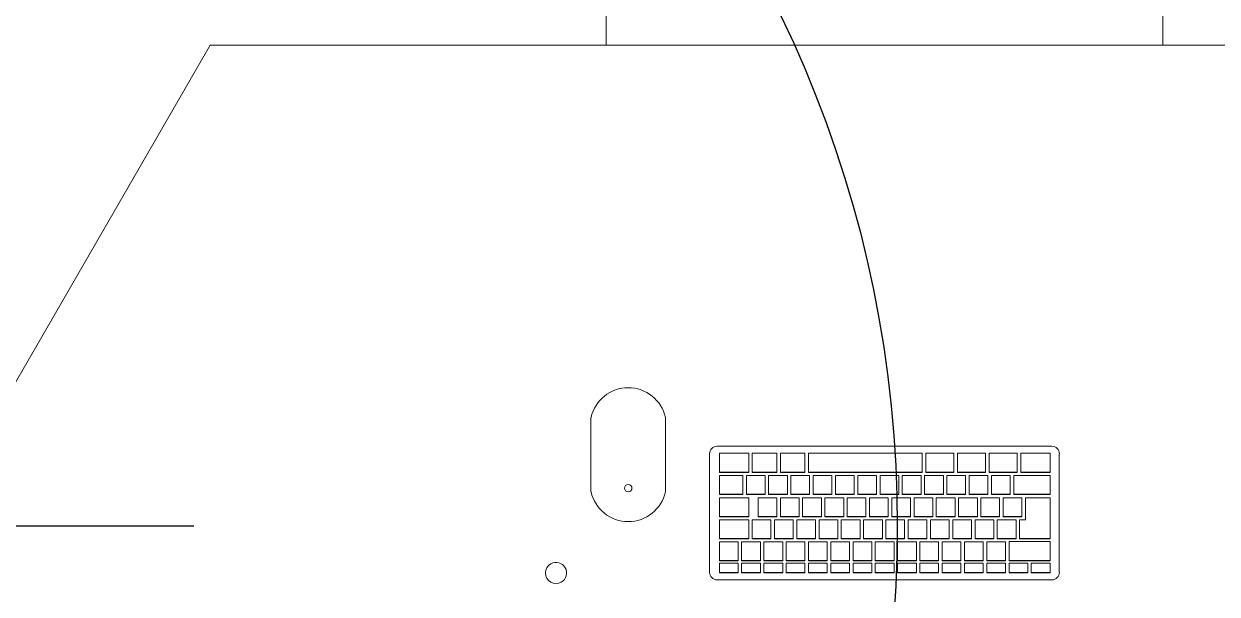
# Model space of a CAD drawing. Header units: millimetres. Extents: x 155920 to 295199, y -4084 to 97293.
# Drawn here: x 170546 to 171564, y 21036 to 21522 of the extents above; entities that cross this region are included whole.
import ezdxf

# ---------------------------------------------------------------- set-up
doc = ezdxf.new("R2010")
doc.units = ezdxf.units.MM
doc.header["$MEASUREMENT"] = 0
doc.layers.add('A-GENM', color=8, linetype='CONTINUOUS', lineweight=9)
doc.layers.add('I-FURN', color=8, linetype='CONTINUOUS', lineweight=9)
doc.layers.add('Social Distancing', color=7, linetype='CONTINUOUS')

msp = doc.modelspace()

# ---------------------------------------------------------------- linework, layer by layer
at = {"layer": 'A-GENM'}
for p, q in [((171030.1, 21186.5), (171030.1, 21123)), ((171093.6, 21123), (171093.6, 21186.5)), ((171137.6, 21162), (171423.2, 21162)), ((171164.6, 21156), (171139.6, 21156)), ((171139.6, 21156), (171139.6, 21140)), ((171164.6, 21140), (171164.6, 21156)), ((171188.6, 21156), (171167.6, 21156)), ((171167.6, 21156), (171167.6, 21140)), ((171188.6, 21140), (171188.6, 21156)), ((171212.6, 21156), (171191.6, 21156)), ((171191.6, 21156), (171191.6, 21140)), ((171212.6, 21140), (171212.6, 21156)), ((171312.6, 21156), (171215.6, 21156)), ((171215.6, 21156), (171215.6, 21140)), ((171312.6, 21140), (171312.6, 21156)), ((171315.6, 21156), (171315.6, 21140)), ((171339.6, 21156), (171315.6, 21156)), ((171339.6, 21140), (171339.6, 21156)), ((171342.6, 21156), (171342.6, 21140)), ((171366.6, 21156), (171342.6, 21156)), ((171366.6, 21140), (171366.6, 21156)), ((171369.6, 21156), (171369.6, 21140)), ((171393.6, 21156), (171369.6, 21156)), ((171393.6, 21140), (171393.6, 21156)), ((171396.6, 21156), (171396.6, 21140)), ((171421.6, 21156), (171396.6, 21156)), ((171421.6, 21140), (171421.6, 21156)), ((171131.3, 21054.4), (171131.3, 21155.6)), ((171429.5, 21155.6), (171429.5, 21054.4)), ((171139.6, 21140), (171164.6, 21140)), ((171139.6, 21140), (171139.6, 21139.7)), ((171164.6, 21139.7), (171139.6, 21139.7)), ((171159.6, 21137), (171139.6, 21137)), ((171139.6, 21137), (171139.6, 21121.1)), ((171159.6, 21121.1), (171159.6, 21137)), ((171178.6, 21137.1), (171162.6, 21137.1)), ((171162.6, 21137.1), (171162.6, 21121.1)), ((171164.6, 21140), (171164.6, 21139.7)), ((171167.6, 21140), (171188.6, 21140)), ((171167.6, 21140), (171167.6, 21139.7)), ((171188.6, 21139.7), (171167.6, 21139.7)), ((171178.6, 21121.1), (171178.6, 21137.1)), ((171197.6, 21137.1), (171181.6, 21137.1)), ((171181.6, 21137.1), (171181.6, 21121.1)), ((171188.6, 21140), (171188.6, 21139.7)), ((171191.6, 21140), (171212.6, 21140)), ((171191.6, 21140), (171191.6, 21139.7)), ((171212.6, 21139.7), (171191.6, 21139.7)), ((171197.6, 21121.1), (171197.6, 21137.1)), ((171216.6, 21137.1), (171200.6, 21137.1)), ((171200.6, 21137.1), (171200.6, 21121.1)), ((171212.6, 21140), (171212.6, 21139.7)), ((171215.6, 21140), (171312.6, 21140)), ((171215.6, 21140), (171215.6, 21139.7)), ((171312.6, 21139.7), (171215.6, 21139.7)), ((171216.6, 21121.1), (171216.6, 21137.1)), ((171235.6, 21137.1), (171219.6, 21137.1)), ((171219.6, 21137.1), (171219.6, 21121.1)), ((171235.6, 21121.1), (171235.6, 21137.1)), ((171254.6, 21137.1), (171238.6, 21137.1)), ((171238.6, 21137.1), (171238.6, 21121.1)), ((171254.6, 21121.1), (171254.6, 21137.1)), ((171273.6, 21137.1), (171257.6, 21137.1)), ((171257.6, 21137.1), (171257.6, 21121.1)), ((171273.6, 21121.1), (171273.6, 21137.1)), ((171292.6, 21137.1), (171276.6, 21137.1)), ((171276.6, 21137.1), (171276.6, 21121.1)), ((171292.6, 21121.1), (171292.6, 21137.1)), ((171311.6, 21137.1), (171295.6, 21137.1)), ((171295.6, 21137.1), (171295.6, 21121.1)), ((171311.6, 21121.1), (171311.6, 21137.1)), ((171312.6, 21140), (171312.6, 21139.7)), ((171330.6, 21137.1), (171314.6, 21137.1)), ((171314.6, 21137.1), (171314.6, 21121.1)), ((171315.6, 21140), (171339.6, 21140)), ((171315.6, 21140), (171315.6, 21139.7)), ((171339.6, 21139.7), (171315.6, 21139.7)), ((171330.6, 21121.1), (171330.6, 21137.1)), ((171349.6, 21137.1), (171333.6, 21137.1)), ((171333.6, 21137.1), (171333.6, 21121.1)), ((171339.6, 21140), (171339.6, 21139.7)), ((171342.6, 21140), (171366.6, 21140)), ((171342.6, 21140), (171342.6, 21139.7)), ((171366.6, 21139.7), (171342.6, 21139.7)), ((171349.6, 21121.1), (171349.6, 21137.1)), ((171368.6, 21137.1), (171352.6, 21137.1)), ((171352.6, 21137.1), (171352.6, 21121.1)), ((171366.6, 21140), (171366.6, 21139.7)), ((171368.6, 21121.1), (171368.6, 21137.1)), ((171369.6, 21140), (171393.6, 21140)), ((171369.6, 21140), (171369.6, 21139.7)), ((171393.6, 21139.7), (171369.6, 21139.7)), ((171387.6, 21137.1), (171371.6, 21137.1)), ((171371.6, 21137.1), (171371.6, 21121.1)), ((171387.6, 21121.1), (171387.6, 21137.1)), ((171421.6, 21137.1), (171390.6, 21137.1)), ((171390.6, 21137.1), (171390.6, 21121.1)), ((171393.6, 21140), (171393.6, 21139.7)), ((171396.6, 21140), (171421.6, 21140)), ((171396.6, 21140), (171396.6, 21139.7)), ((171421.6, 21139.7), (171396.6, 21139.7)), ((171421.6, 21140), (171421.6, 21139.7)), ((171421.6, 21121.1), (171421.6, 21137.1)), ((171139.6, 21121.1), (171159.6, 21121.1)), ((171139.6, 21121.1), (171139.6, 21120.8)), ((171159.6, 21120.8), (171139.6, 21120.8)), ((171164.6, 21118.1), (171139.6, 21118.1)), ((171139.6, 21118.1), (171139.6, 21102.2)), ((171159.6, 21121.1), (171159.6, 21120.8)), ((171162.6, 21121.1), (171178.6, 21121.1)), ((171162.6, 21121.1), (171162.6, 21120.8)), ((171178.6, 21120.8), (171162.6, 21120.8)), ((171164.6, 21102.2), (171164.6, 21118.1)), ((171188.6, 21118.1), (171172.6, 21118.1)), ((171172.6, 21118.1), (171172.6, 21102.2)), ((171178.6, 21121.1), (171178.6, 21120.8)), ((171181.6, 21121.1), (171197.6, 21121.1)), ((171181.6, 21121.1), (171181.6, 21120.8)), ((171197.6, 21120.8), (171181.6, 21120.8)), ((171188.6, 21102.2), (171188.6, 21118.1)), ((171207.6, 21118.1), (171191.6, 21118.1)), ((171191.6, 21118.1), (171191.6, 21102.2)), ((171197.6, 21121.1), (171197.6, 21120.8)), ((171200.6, 21121.1), (171216.6, 21121.1)), ((171200.6, 21121.1), (171200.6, 21120.8)), ((171216.6, 21120.8), (171200.6, 21120.8)), ((171207.6, 21102.2), (171207.6, 21118.1)), ((171226.6, 21118.1), (171210.6, 21118.1)), ((171210.6, 21118.1), (171210.6, 21102.2)), ((171216.6, 21121.1), (171216.6, 21120.8)), ((171219.6, 21121.1), (171235.6, 21121.1)), ((171219.6, 21121.1), (171219.6, 21120.8)), ((171235.6, 21120.8), (171219.6, 21120.8)), ((171226.6, 21102.2), (171226.6, 21118.1)), ((171245.6, 21118.1), (171229.6, 21118.1)), ((171229.6, 21118.1), (171229.6, 21102.2)), ((171235.6, 21121.1), (171235.6, 21120.8)), ((171238.6, 21121.1), (171254.6, 21121.1)), ((171238.6, 21121.1), (171238.6, 21120.8)), ((171254.6, 21120.8), (171238.6, 21120.8)), ((171245.6, 21102.2), (171245.6, 21118.1)), ((171264.6, 21118.1), (171248.6, 21118.1)), ((171248.6, 21118.1), (171248.6, 21102.2)), ((171254.6, 21121.1), (171254.6, 21120.8)), ((171257.6, 21121.1), (171273.6, 21121.1)), ((171257.6, 21121.1), (171257.6, 21120.8)), ((171273.6, 21120.8), (171257.6, 21120.8)), ((171264.6, 21102.2), (171264.6, 21118.1)), ((171283.6, 21118.1), (171267.6, 21118.1)), ((171267.6, 21118.1), (171267.6, 21102.2)), ((171273.6, 21121.1), (171273.6, 21120.8)), ((171276.6, 21121.1), (171292.6, 21121.1)), ((171276.6, 21121.1), (171276.6, 21120.8)), ((171292.6, 21120.8), (171276.6, 21120.8)), ((171283.6, 21102.2), (171283.6, 21118.1)), ((171302.6, 21118.1), (171286.6, 21118.1)), ((171286.6, 21118.1), (171286.6, 21102.2)), ((171292.6, 21121.1), (171292.6, 21120.8)), ((171295.6, 21121.1), (171311.6, 21121.1)), ((171295.6, 21121.1), (171295.6, 21120.8)), ((171311.6, 21120.8), (171295.6, 21120.8)), ((171302.6, 21102.2), (171302.6, 21118.1)), ((171321.6, 21118.1), (171305.6, 21118.1)), ((171305.6, 21118.1), (171305.6, 21102.2)), ((171311.6, 21121.1), (171311.6, 21120.8)), ((171314.6, 21121.1), (171330.6, 21121.1)), ((171314.6, 21121.1), (171314.6, 21120.8)), ((171330.6, 21120.8), (171314.6, 21120.8)), ((171321.6, 21102.2), (171321.6, 21118.1)), ((171340.6, 21118.1), (171324.6, 21118.1)), ((171324.6, 21118.1), (171324.6, 21102.2)), ((171330.6, 21121.1), (171330.6, 21120.8)), ((171333.6, 21121.1), (171349.6, 21121.1)), ((171333.6, 21121.1), (171333.6, 21120.8)), ((171349.6, 21120.8), (171333.6, 21120.8)), ((171340.6, 21102.2), (171340.6, 21118.1)), ((171359.6, 21118.1), (171343.6, 21118.1)), ((171343.6, 21118.1), (171343.6, 21102.2)), ((171349.6, 21121.1), (171349.6, 21120.8)), ((171352.6, 21121.1), (171368.6, 21121.1)), ((171352.6, 21121.1), (171352.6, 21120.8)), ((171368.6, 21120.8), (171352.6, 21120.8)), ((171359.6, 21102.2), (171359.6, 21118.1)), ((171378.6, 21118.1), (171362.6, 21118.1)), ((171362.6, 21118.1), (171362.6, 21102.2)), ((171368.6, 21121.1), (171368.6, 21120.8)), ((171371.6, 21121.1), (171387.6, 21121.1)), ((171371.6, 21121.1), (171371.6, 21120.8)), ((171387.6, 21120.8), (171371.6, 21120.8)), ((171378.6, 21102.2), (171378.6, 21118.1)), ((171397.6, 21118.1), (171381.6, 21118.1)), ((171381.6, 21118.1), (171381.6, 21102.2)), ((171387.6, 21121.1), (171387.6, 21120.8)), ((171390.6, 21121.1), (171421.6, 21121.1)), ((171390.6, 21121.1), (171390.6, 21120.8)), ((171421.6, 21120.8), (171390.6, 21120.8)), ((171397.6, 21102.2), (171397.6, 21118.1)), ((171421.6, 21118.1), (171400.6, 21118.1)), ((171400.6, 21118.1), (171400.6, 21099.2)), ((171421.6, 21121.1), (171421.6, 21120.8)), ((171421.6, 21083.2), (171421.6, 21118.1)), ((171139.6, 21102.2), (171164.6, 21102.2)), ((171139.6, 21102.2), (171139.6, 21101.9)), ((171164.6, 21101.9), (171139.6, 21101.9)), ((171164.6, 21099.2), (171139.6, 21099.2)), ((171139.6, 21099.2), (171139.6, 21083.2)), ((171164.6, 21102.2), (171164.6, 21101.9)), ((171164.6, 21083.2), (171164.6, 21099.2)), ((171183.6, 21099.2), (171167.6, 21099.2)), ((171167.6, 21099.2), (171167.6, 21083.2)), ((171172.6, 21102.2), (171188.6, 21102.2)), ((171172.6, 21102.2), (171172.6, 21101.9)), ((171188.6, 21101.9), (171172.6, 21101.9)), ((171183.6, 21083.2), (171183.6, 21099.2)), ((171202.6, 21099.2), (171186.6, 21099.2)), ((171186.6, 21099.2), (171186.6, 21083.2)), ((171188.6, 21102.2), (171188.6, 21101.9)), ((171191.6, 21102.2), (171207.6, 21102.2)), ((171191.6, 21102.2), (171191.6, 21101.9)), ((171207.6, 21101.9), (171191.6, 21101.9)), ((171202.6, 21083.2), (171202.6, 21099.2)), ((171221.6, 21099.2), (171205.6, 21099.2)), ((171205.6, 21099.2), (171205.6, 21083.2)), ((171207.6, 21102.2), (171207.6, 21101.9)), ((171210.6, 21102.2), (171226.6, 21102.2)), ((171210.6, 21102.2), (171210.6, 21101.9)), ((171226.6, 21101.9), (171210.6, 21101.9)), ((171221.6, 21083.2), (171221.6, 21099.2)), ((171240.6, 21099.2), (171224.6, 21099.2)), ((171224.6, 21099.2), (171224.6, 21083.2)), ((171226.6, 21102.2), (171226.6, 21101.9)), ((171229.6, 21102.2), (171245.6, 21102.2)), ((171229.6, 21102.2), (171229.6, 21101.9)), ((171245.6, 21101.9), (171229.6, 21101.9)), ((171240.6, 21083.2), (171240.6, 21099.2)), ((171259.6, 21099.2), (171243.6, 21099.2)), ((171243.6, 21099.2), (171243.6, 21083.2)), ((171245.6, 21102.2), (171245.6, 21101.9)), ((171248.6, 21102.2), (171264.6, 21102.2)), ((171248.6, 21102.2), (171248.6, 21101.9)), ((171264.6, 21101.9), (171248.6, 21101.9)), ((171259.6, 21083.2), (171259.6, 21099.2)), ((171278.6, 21099.2), (171262.6, 21099.2)), ((171262.6, 21099.2), (171262.6, 21083.2)), ((171264.6, 21102.2), (171264.6, 21101.9)), ((171267.6, 21102.2), (171283.6, 21102.2)), ((171267.6, 21102.2), (171267.6, 21101.9)), ((171283.6, 21101.9), (171267.6, 21101.9)), ((171278.6, 21083.2), (171278.6, 21099.2)), ((171297.6, 21099.2), (171281.6, 21099.2)), ((171281.6, 21099.2), (171281.6, 21083.2)), ((171283.6, 21102.2), (171283.6, 21101.9)), ((171286.6, 21102.2), (171302.6, 21102.2)), ((171286.6, 21102.2), (171286.6, 21101.9)), ((171302.6, 21101.9), (171286.6, 21101.9)), ((171297.6, 21083.2), (171297.6, 21099.2)), ((171316.6, 21099.2), (171300.6, 21099.2)), ((171300.6, 21099.2), (171300.6, 21083.2)), ((171302.6, 21102.2), (171302.6, 21101.9)), ((171305.6, 21102.2), (171321.6, 21102.2)), ((171305.6, 21102.2), (171305.6, 21101.9)), ((171321.6, 21101.9), (171305.6, 21101.9)), ((171316.6, 21083.2), (171316.6, 21099.2)), ((171335.6, 21099.2), (171319.6, 21099.2)), ((171319.6, 21099.2), (171319.6, 21083.2)), ((171321.6, 21102.2), (171321.6, 21101.9)), ((171324.6, 21102.2), (171340.6, 21102.2)), ((171324.6, 21102.2), (171324.6, 21101.9)), ((171340.6, 21101.9), (171324.6, 21101.9)), ((171335.6, 21083.2), (171335.6, 21099.2)), ((171354.6, 21099.2), (171338.6, 21099.2)), ((171338.6, 21099.2), (171338.6, 21083.2)), ((171340.6, 21102.2), (171340.6, 21101.9)), ((171343.6, 21102.2), (171359.6, 21102.2)), ((171343.6, 21102.2), (171343.6, 21101.9)), ((171359.6, 21101.9), (171343.6, 21101.9)), ((171354.6, 21083.2), (171354.6, 21099.2)), ((171373.6, 21099.2), (171357.6, 21099.2)), ((171357.6, 21099.2), (171357.6, 21083.2)), ((171359.6, 21102.2), (171359.6, 21101.9)), ((171362.6, 21102.2), (171378.6, 21102.2)), ((171362.6, 21102.2), (171362.6, 21101.9)), ((171378.6, 21101.9), (171362.6, 21101.9)), ((171373.6, 21083.2), (171373.6, 21099.2)), ((171392.6, 21099.2), (171376.6, 21099.2)), ((171376.6, 21099.2), (171376.6, 21083.2)), ((171378.6, 21102.2), (171378.6, 21101.9)), ((171381.6, 21102.2), (171397.6, 21102.2)), ((171381.6, 21102.2), (171381.6, 21101.9)), ((171397.6, 21101.9), (171381.6, 21101.9)), ((171392.6, 21083.2), (171392.6, 21099.2)), ((171395.6, 21099.2), (171395.6, 21083.2)), ((171400.6, 21099.2), (171395.6, 21099.2)), ((171397.6, 21102.2), (171397.6, 21101.9)), ((171139.6, 21083.2), (171164.6, 21083.2)), ((171139.6, 21083.2), (171139.6, 21083)), ((171164.6, 21083), (171139.6, 21083)), ((171155.6, 21080.6), (171139.6, 21080.6)), ((171139.6, 21080.6), (171139.6, 21064.6)), ((171155.6, 21064.6), (171155.6, 21080.6)), ((171174.6, 21080.6), (171158.6, 21080.6)), ((171158.6, 21080.6), (171158.6, 21064.6)), ((171164.6, 21083.2), (171164.6, 21083)), ((171167.6, 21083.2), (171183.6, 21083.2)), ((171167.6, 21083.2), (171167.6, 21083)), ((171183.6, 21083), (171167.6, 21083)), ((171174.6, 21064.6), (171174.6, 21080.6)), ((171193.6, 21080.6), (171177.6, 21080.6)), ((171177.6, 21080.6), (171177.6, 21064.6)), ((171183.6, 21083.2), (171183.6, 21083)), ((171186.6, 21083.2), (171202.6, 21083.2)), ((171186.6, 21083.2), (171186.6, 21083)), ((171202.6, 21083), (171186.6, 21083)), ((171193.6, 21064.6), (171193.6, 21080.6)), ((171212.6, 21080.6), (171196.6, 21080.6)), ((171196.6, 21080.6), (171196.6, 21064.6)), ((171202.6, 21083.2), (171202.6, 21083)), ((171205.6, 21083.2), (171221.6, 21083.2)), ((171205.6, 21083.2), (171205.6, 21083)), ((171221.6, 21083), (171205.6, 21083)), ((171212.6, 21064.6), (171212.6, 21080.6)), ((171231.6, 21080.6), (171215.6, 21080.6)), ((171215.6, 21080.6), (171215.6, 21064.6)), ((171221.6, 21083.2), (171221.6, 21083)), ((171224.6, 21083.2), (171240.6, 21083.2)), ((171224.6, 21083.2), (171224.6, 21083)), ((171240.6, 21083), (171224.6, 21083)), ((171231.6, 21064.6), (171231.6, 21080.6)), ((171250.6, 21080.6), (171234.6, 21080.6)), ((171234.6, 21080.6), (171234.6, 21064.6)), ((171240.6, 21083.2), (171240.6, 21083)), ((171243.6, 21083.2), (171259.6, 21083.2)), ((171243.6, 21083.2), (171243.6, 21083)), ((171259.6, 21083), (171243.6, 21083)), ((171250.6, 21064.6), (171250.6, 21080.6)), ((171269.6, 21080.6), (171253.6, 21080.6)), ((171253.6, 21080.6), (171253.6, 21064.6)), ((171259.6, 21083.2), (171259.6, 21083)), ((171262.6, 21083.2), (171278.6, 21083.2)), ((171262.6, 21083.2), (171262.6, 21083)), ((171278.6, 21083), (171262.6, 21083)), ((171269.6, 21064.6), (171269.6, 21080.6)), ((171288.6, 21080.6), (171272.6, 21080.6)), ((171272.6, 21080.6), (171272.6, 21064.6)), ((171278.6, 21083.2), (171278.6, 21083)), ((171281.6, 21083.2), (171297.6, 21083.2)), ((171281.6, 21083.2), (171281.6, 21083)), ((171297.6, 21083), (171281.6, 21083)), ((171288.6, 21064.6), (171288.6, 21080.6)), ((171307.6, 21080.6), (171291.6, 21080.6)), ((171291.6, 21080.6), (171291.6, 21064.6)), ((171297.6, 21083.2), (171297.6, 21083)), ((171300.6, 21083.2), (171316.6, 21083.2)), ((171300.6, 21083.2), (171300.6, 21083)), ((171316.6, 21083), (171300.6, 21083)), ((171307.6, 21064.6), (171307.6, 21080.6)), ((171326.6, 21080.6), (171310.6, 21080.6)), ((171310.6, 21080.6), (171310.6, 21064.6)), ((171316.6, 21083.2), (171316.6, 21083)), ((171319.6, 21083.2), (171335.6, 21083.2)), ((171319.6, 21083.2), (171319.6, 21083)), ((171335.6, 21083), (171319.6, 21083)), ((171326.6, 21064.6), (171326.6, 21080.6)), ((171345.6, 21080.6), (171329.6, 21080.6)), ((171329.6, 21080.6), (171329.6, 21064.6)), ((171335.6, 21083.2), (171335.6, 21083)), ((171338.6, 21083.2), (171354.6, 21083.2)), ((171338.6, 21083.2), (171338.6, 21083)), ((171354.6, 21083), (171338.6, 21083)), ((171345.6, 21064.6), (171345.6, 21080.6)), ((171364.6, 21080.6), (171348.6, 21080.6)), ((171348.6, 21080.6), (171348.6, 21064.6)), ((171354.6, 21083.2), (171354.6, 21083)), ((171357.6, 21083.2), (171373.6, 21083.2)), ((171357.6, 21083.2), (171357.6, 21083)), ((171373.6, 21083), (171357.6, 21083)), ((171364.6, 21064.6), (171364.6, 21080.6)), ((171383.6, 21080.6), (171367.6, 21080.6)), ((171367.6, 21080.6), (171367.6, 21064.6)), ((171373.6, 21083.2), (171373.6, 21083)), ((171376.6, 21083.2), (171392.6, 21083.2)), ((171376.6, 21083.2), (171376.6, 21083)), ((171392.6, 21083), (171376.6, 21083)), ((171383.6, 21064.6), (171383.6, 21080.6)), ((171386.6, 21080.8), (171386.6, 21064.6)), ((171421.6, 21080.8), (171386.6, 21080.8)), ((171392.6, 21083.2), (171392.6, 21083)), ((171395.6, 21083.2), (171421.6, 21083.2)), ((171395.6, 21083.2), (171395.6, 21083)), ((171421.6, 21083), (171395.6, 21083)), ((171421.6, 21083.2), (171421.6, 21083)), ((171421.6, 21064.6), (171421.6, 21080.8)), ((171139.6, 21064.6), (171155.6, 21064.6)), ((171139.6, 21064.6), (171139.6, 21064.3)), ((171155.6, 21064.3), (171139.6, 21064.3)), ((171155.6, 21064.6), (171155.6, 21064.3)), ((171158.6, 21064.6), (171174.6, 21064.6)), ((171158.6, 21064.6), (171158.6, 21064.3)), ((171174.6, 21064.3), (171158.6, 21064.3)), ((171174.6, 21064.6), (171174.6, 21064.3)), ((171177.6, 21064.6), (171193.6, 21064.6)), ((171177.6, 21064.6), (171177.6, 21064.3)), ((171193.6, 21064.3), (171177.6, 21064.3)), ((171193.6, 21064.6), (171193.6, 21064.3)), ((171196.6, 21064.6), (171212.6, 21064.6)), ((171196.6, 21064.6), (171196.6, 21064.3)), ((171212.6, 21064.3), (171196.6, 21064.3)), ((171212.6, 21064.6), (171212.6, 21064.3)), ((171215.6, 21064.6), (171231.6, 21064.6)), ((171215.6, 21064.6), (171215.6, 21064.3)), ((171231.6, 21064.3), (171215.6, 21064.3)), ((171231.6, 21064.6), (171231.6, 21064.3)), ((171234.6, 21064.6), (171250.6, 21064.6)), ((171234.6, 21064.6), (171234.6, 21064.3)), ((171250.6, 21064.3), (171234.6, 21064.3)), ((171250.6, 21064.6), (171250.6, 21064.3)), ((171253.6, 21064.6), (171269.6, 21064.6)), ((171253.6, 21064.6), (171253.6, 21064.3)), ((171269.6, 21064.3), (171253.6, 21064.3)), ((171269.6, 21064.6), (171269.6, 21064.3)), ((171272.6, 21064.6), (171288.6, 21064.6)), ((171272.6, 21064.6), (171272.6, 21064.3)), ((171288.6, 21064.3), (171272.6, 21064.3)), ((171288.6, 21064.6), (171288.6, 21064.3)), ((171291.6, 21064.6), (171307.6, 21064.6)), ((171291.6, 21064.6), (171291.6, 21064.3)), ((171307.6, 21064.3), (171291.6, 21064.3)), ((171307.6, 21064.6), (171307.6, 21064.3)), ((171310.6, 21064.6), (171326.6, 21064.6)), ((171310.6, 21064.6), (171310.6, 21064.3)), ((171326.6, 21064.3), (171310.6, 21064.3)), ((171326.6, 21064.6), (171326.6, 21064.3)), ((171329.6, 21064.6), (171345.6, 21064.6)), ((171329.6, 21064.6), (171329.6, 21064.3)), ((171345.6, 21064.3), (171329.6, 21064.3)), ((171345.6, 21064.6), (171345.6, 21064.3)), ((171348.6, 21064.6), (171364.6, 21064.6)), ((171348.6, 21064.6), (171348.6, 21064.3)), ((171364.6, 21064.3), (171348.6, 21064.3)), ((171364.6, 21064.6), (171364.6, 21064.3)), ((171367.6, 21064.6), (171383.6, 21064.6)), ((171367.6, 21064.6), (171367.6, 21064.3)), ((171383.6, 21064.3), (171367.6, 21064.3)), ((171383.6, 21064.6), (171383.6, 21064.3)), ((171386.6, 21064.6), (171421.6, 21064.6)), ((171386.6, 21064.6), (171386.6, 21064.3)), ((171421.6, 21064.3), (171386.6, 21064.3)), ((171421.6, 21064.6), (171421.6, 21064.3)), ((171155.6, 21062.3), (171139.6, 21062.3)), ((171139.6, 21062.3), (171139.6, 21054.4)), ((171139.6, 21054.4), (171155.6, 21054.4)), ((171139.6, 21054.4), (171139.6, 21054.1)), ((171155.6, 21054.1), (171139.6, 21054.1)), ((171155.6, 21054.4), (171155.6, 21062.3)), ((171155.6, 21054.4), (171155.6, 21054.1)), ((171174.6, 21062.3), (171158.6, 21062.3)), ((171158.6, 21062.3), (171158.6, 21054.4)), ((171158.6, 21054.4), (171174.6, 21054.4)), ((171158.6, 21054.4), (171158.6, 21054.1)), ((171174.6, 21054.1), (171158.6, 21054.1)), ((171174.6, 21054.4), (171174.6, 21062.3)), ((171174.6, 21054.4), (171174.6, 21054.1)), ((171193.6, 21062.3), (171177.6, 21062.3)), ((171177.6, 21062.3), (171177.6, 21054.4)), ((171177.6, 21054.4), (171193.6, 21054.4)), ((171177.6, 21054.4), (171177.6, 21054.1)), ((171193.6, 21054.1), (171177.6, 21054.1)), ((171193.6, 21054.4), (171193.6, 21062.3)), ((171193.6, 21054.4), (171193.6, 21054.1)), ((171212.6, 21062.3), (171196.6, 21062.3)), ((171196.6, 21062.3), (171196.6, 21054.4)), ((171196.6, 21054.4), (171212.6, 21054.4)), ((171196.6, 21054.4), (171196.6, 21054.1)), ((171212.6, 21054.1), (171196.6, 21054.1)), ((171212.6, 21054.4), (171212.6, 21062.3)), ((171212.6, 21054.4), (171212.6, 21054.1)), ((171231.6, 21062.3), (171215.6, 21062.3)), ((171215.6, 21062.3), (171215.6, 21054.4)), ((171215.6, 21054.4), (171231.6, 21054.4)), ((171215.6, 21054.4), (171215.6, 21054.1)), ((171231.6, 21054.1), (171215.6, 21054.1)), ((171231.6, 21054.4), (171231.6, 21062.3)), ((171231.6, 21054.4), (171231.6, 21054.1)), ((171250.6, 21062.3), (171234.6, 21062.3)), ((171234.6, 21062.3), (171234.6, 21054.4)), ((171234.6, 21054.4), (171250.6, 21054.4)), ((171234.6, 21054.4), (171234.6, 21054.1)), ((171250.6, 21054.1), (171234.6, 21054.1)), ((171250.6, 21054.4), (171250.6, 21062.3)), ((171250.6, 21054.4), (171250.6, 21054.1)), ((171269.6, 21062.3), (171253.6, 21062.3)), ((171253.6, 21062.3), (171253.6, 21054.4)), ((171253.6, 21054.4), (171269.6, 21054.4)), ((171253.6, 21054.4), (171253.6, 21054.1)), ((171269.6, 21054.1), (171253.6, 21054.1)), ((171269.6, 21054.4), (171269.6, 21062.3)), ((171269.6, 21054.4), (171269.6, 21054.1)), ((171288.6, 21062.3), (171272.6, 21062.3)), ((171272.6, 21062.3), (171272.6, 21054.4)), ((171272.6, 21054.4), (171288.6, 21054.4)), ((171272.6, 21054.4), (171272.6, 21054.1)), ((171288.6, 21054.1), (171272.6, 21054.1)), ((171288.6, 21054.4), (171288.6, 21062.3)), ((171288.6, 21054.4), (171288.6, 21054.1)), ((171307.6, 21062.3), (171291.6, 21062.3)), ((171291.6, 21062.3), (171291.6, 21054.4)), ((171291.6, 21054.4), (171307.6, 21054.4)), ((171291.6, 21054.4), (171291.6, 21054.1)), ((171307.6, 21054.1), (171291.6, 21054.1)), ((171307.6, 21054.4), (171307.6, 21062.3)), ((171307.6, 21054.4), (171307.6, 21054.1)), ((171326.6, 21062.3), (171310.6, 21062.3)), ((171310.6, 21062.3), (171310.6, 21054.4)), ((171310.6, 21054.4), (171326.6, 21054.4)), ((171310.6, 21054.4), (171310.6, 21054.1)), ((171326.6, 21054.1), (171310.6, 21054.1)), ((171326.6, 21054.4), (171326.6, 21062.3)), ((171326.6, 21054.4), (171326.6, 21054.1)), ((171345.6, 21062.3), (171329.6, 21062.3)), ((171329.6, 21062.3), (171329.6, 21054.4)), ((171329.6, 21054.4), (171345.6, 21054.4)), ((171329.6, 21054.4), (171329.6, 21054.1)), ((171345.6, 21054.1), (171329.6, 21054.1)), ((171345.6, 21054.4), (171345.6, 21062.3)), ((171345.6, 21054.4), (171345.6, 21054.1)), ((171364.6, 21062.3), (171348.6, 21062.3)), ((171348.6, 21062.3), (171348.6, 21054.4)), ((171348.6, 21054.4), (171364.6, 21054.4)), ((171348.6, 21054.4), (171348.6, 21054.1)), ((171364.6, 21054.1), (171348.6, 21054.1)), ((171364.6, 21054.4), (171364.6, 21062.3)), ((171364.6, 21054.4), (171364.6, 21054.1)), ((171383.6, 21062.3), (171367.6, 21062.3)), ((171367.6, 21062.3), (171367.6, 21054.4)), ((171367.6, 21054.4), (171383.6, 21054.4)), ((171367.6, 21054.4), (171367.6, 21054.1)), ((171383.6, 21054.1), (171367.6, 21054.1)), ((171383.6, 21054.4), (171383.6, 21062.3)), ((171383.6, 21054.4), (171383.6, 21054.1)), ((171402.6, 21062.3), (171386.6, 21062.3)), ((171386.6, 21062.3), (171386.6, 21054.4)), ((171386.6, 21054.4), (171402.6, 21054.4)), ((171386.6, 21054.4), (171386.6, 21054.1)), ((171402.6, 21054.1), (171386.6, 21054.1)), ((171402.6, 21054.4), (171402.6, 21062.3)), ((171402.6, 21054.4), (171402.6, 21054.1)), ((171421.6, 21062.3), (171405.6, 21062.3)), ((171405.6, 21062.3), (171405.6, 21054.4)), ((171405.6, 21054.4), (171421.6, 21054.4)), ((171405.6, 21054.4), (171405.6, 21054.1)), ((171421.6, 21054.1), (171405.6, 21054.1)), ((171421.6, 21054.4), (171421.6, 21062.3)), ((171421.6, 21054.4), (171421.6, 21054.1)), ((171423.2, 21048.1), (171137.6, 21048.1))]:
    msp.add_line(p, q, dxfattribs=at)
for centre, radius, start, end in [((171061.9, 21179.4), 32.5, 12.6804, 167.3196), ((171137.6, 21155.6), 6.35, 90, 180), ((171423.2, 21155.6), 6.35, 0, 90), ((171061.9, 21126.2), 3.16, 0, 180), ((171061.9, 21126.2), 3.16, 180, 0), ((171061.9, 21130.2), 32.5, 192.6804, 347.3196), ((171137.6, 21054.4), 6.35, 180, 270), ((171423.2, 21054.4), 6.35, 270, 0)]:
    msp.add_arc(centre, radius, start, end, dxfattribs=at)
at = {"layer": 'I-FURN'}
for p, q in [((170705.3, 21503.9), (170130.3, 20508)), ((171855.3, 21503.9), (170705.3, 21503.9))]:
    msp.add_line(p, q, dxfattribs=at)
for start, end in [(120, 300), (300, 120)]:
    msp.add_arc((171000.3, 21053.9), 9, start, end, dxfattribs=at)
for points, knots in [([(171043.1, 21503.6), (171043.1, 21503.6), (171043.1, 21508.7), (171043.1, 21518.9), (171043.1, 21534.3), (171043.1, 21549.4), (171043.1, 21562), (171043.1, 21572.1), (171043.1, 21579.7), (171043.1, 21587.3), (171043.1, 21597.3), (171043.1, 21609.7), (171043.1, 21622.1), (171043.1, 21632), (171043.1, 21639.6), (171043.1, 21647.2), (171043.1, 21657.2), (171043.1, 21669.6), (171043.1, 21682.1), (171043.1, 21692.2), (171043.1, 21699.8), (171043.1, 21707.5), (171043.1, 21717.6), (171043.1, 21730.1), (171043.1, 21745.1), (171043.1, 21760.6), (171043.1, 21771.3), (171043.1, 21776.9), (171043.1, 21777.3)], [-0.7503695, -0.7503695, -0.7503695, -0.7503695, -0.75, -0.7142857, -0.6785714, -0.6428571, -0.6071429, -0.5892857, -0.5714286, -0.5535714, -0.5357143, -0.5, -0.4642857, -0.4464286, -0.4285714, -0.4107143, -0.3928571, -0.3571429, -0.3214286, -0.3035714, -0.2857143, -0.2678571, -0.25, -0.2142857, -0.1785714, -0.1428571, -0.1071429, -0.103964, -0.103964, -0.103964, -0.103964]), ([(171517.7, 21777.4), (171517.7, 21776.7), (171517.7, 21773.4), (171517.7, 21767.6), (171517.7, 21759.8), (171517.7, 21752), (171517.7, 21741.9), (171517.7, 21729.6), (171517.7, 21717.3), (171517.7, 21707.4), (171517.7, 21699.9), (171517.7, 21692.2), (171517.7, 21682.2), (171517.7, 21669.8), (171517.7, 21654.9), (171517.7, 21639.7), (171517.7, 21624.6), (171517.7, 21609.6), (171517.7, 21597.1), (171517.7, 21587), (171517.7, 21579.4), (171517.7, 21571.7), (171517.7, 21561.7), (171517.7, 21549.2), (171517.7, 21536.8), (171517.7, 21526.7), (171517.7, 21519.1), (171517.7, 21511.4), (171517.7, 21506.3), (171517.7, 21503.7), (171517.7, 21503.6)], [-0.8977274, -0.8977274, -0.8977274, -0.8977274, -0.8928571, -0.875, -0.8571429, -0.8392857, -0.8214286, -0.7857143, -0.75, -0.7321429, -0.7142857, -0.6964286, -0.6785714, -0.6428571, -0.6071429, -0.5714286, -0.5357143, -0.5, -0.4642857, -0.4464286, -0.4285714, -0.4107143, -0.3928571, -0.3571429, -0.3214286, -0.3035714, -0.2857143, -0.2678571, -0.25, -0.2492433, -0.2492433, -0.2492433, -0.2492433])]:
    msp.add_open_spline(points, degree=3, knots=knots, dxfattribs=at)
at = {"layer": 'Social Distancing'}
msp.add_line((169891.3, 21094.2), (170691.3, 21094.2), dxfattribs=at)
msp.add_line((169891.3, 21094.2), (170691.3, 21094.2), dxfattribs=at)
msp.add_circle((170291.3, 21094.2), 1000, dxfattribs=at)
msp.add_circle((170291.3, 21094.2), 1000, dxfattribs=at)

doc.saveas('drawing.dxf')
